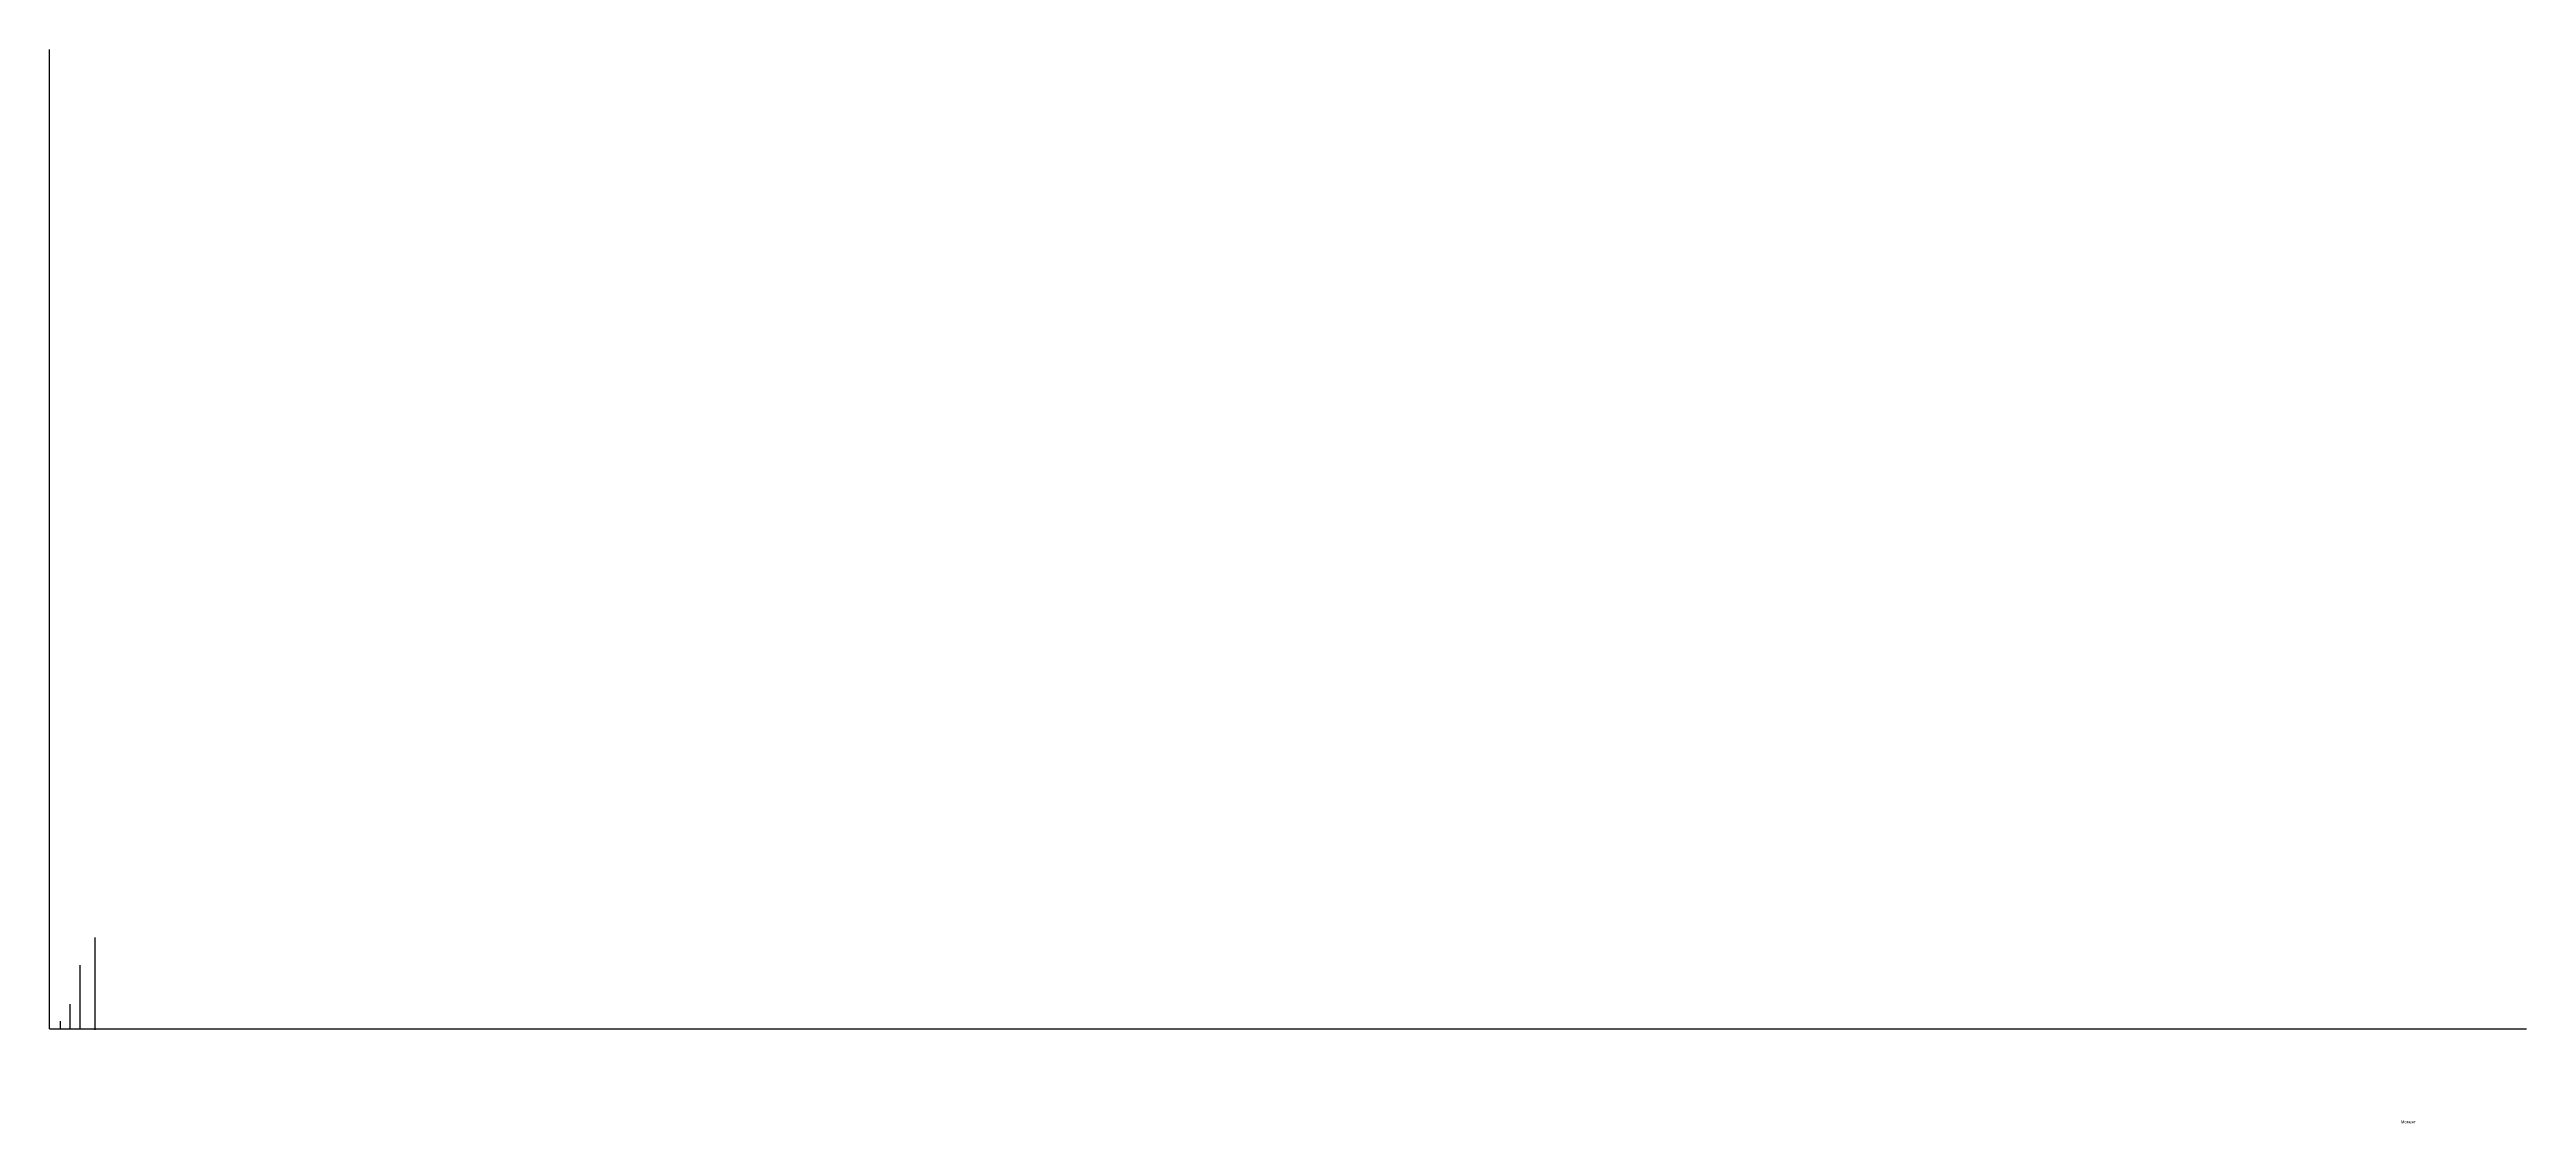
# Model space of a CAD drawing. Header units: millimetres. Extents: x 0 to 4533, y 0 to 2511.
# Drawn here: x 2418 to 4533, y 1594 to 2511 of the extents above; entities outside this region: 1.
import ezdxf

# ---------------------------------------------------------------- set-up
doc = ezdxf.new("R2010")
doc.units = ezdxf.units.MM
doc.styles.get("Standard").update_dxf_attribs({"font": 'arial.ttf'})

msp = doc.modelspace()

# ---------------------------------------------------------------- linework, layer by layer
for p, q in [((2417.9, 1674.7), (2417.9, 2511.1)), ((2456.7, 1673.9), (2456.7, 1752.9)), ((2444.1, 1675.1), (2444.1, 1729.1)), ((2435.2, 1695.8), (2435.2, 1674.7)), ((2417.9, 1674.7), (4533.1, 1674.7)), ((2417.9, 1674.7), (2417.9, 1674.7)), ((2417.9, 1674.7), (2427.2, 1674.7)), ((2417.9, 1674.7), (2435.2, 1674.7)), ((2417.9, 1674.7), (2436.4, 1674.7)), ((2417.9, 1674.7), (2451.3, 1674.7)), ((2427.2, 1674.7), (2427.2, 1681.2))]:
    msp.add_line(p, q)
msp.add_open_spline([(0, 0), (0.3, 0), (0.7, 0), (1, 0)], degree=3)

# ---------------------------------------------------------------- texts
at = {"insert": (4425.9, 1596.5), "char_height": 2.5, "attachment_point": 1}
msp.add_mtext_dynamic_manual_height_columns('Момент ', width=368.611, gutter_width=12.5, heights=[0], dxfattribs=at)

doc.saveas('drawing.dxf')
